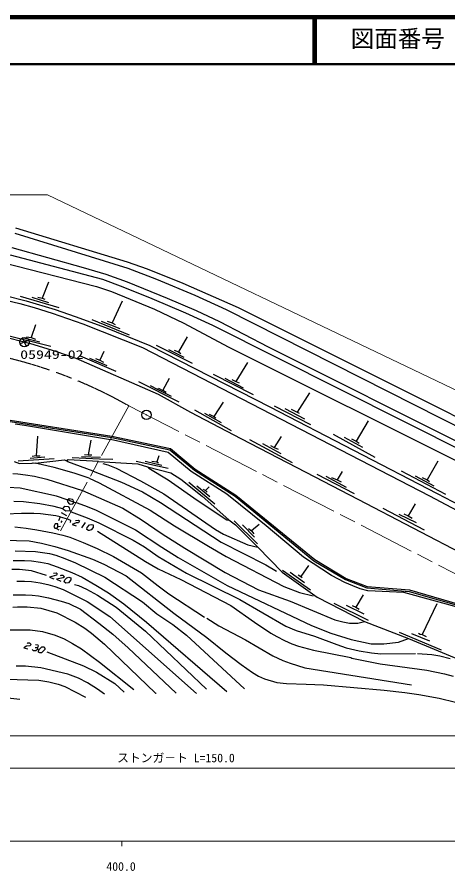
# Model space of a CAD drawing. Units: millimetres, scale not verified. Extents: x -24219 to 615781, y -164916 to 195084.
# Drawn here: x 381534 to 473059, y 13798 to 195084 of the extents above; entities that cross this region are included whole.
import ezdxf
from ezdxf.enums import TextEntityAlignment as Align

# ---------------------------------------------------------------- set-up
doc = ezdxf.new("R2010")
doc.units = ezdxf.units.MM
doc.header["$LTSCALE"] = 1000
doc.linetypes.add('CHAIN', pattern=[18.5, 12, -1.5, 3.5, -1.5])
for name, color, linetype, lineweight in [('M-BGD', 7, 'Continuous', 25), ('M-BMK', 2, 'CHAIN', 13), ('M-BMK-HTXT', 7, 'Continuous', 13), ('M-BMK-SRVR', 3, 'Continuous', 25), ('M-SUV', 7, 'Continuous', 13), ('M-TTL', 2, 'Continuous', 140), ('M-TTL-LINE', 7, 'Continuous', 50), ('M-TTL-TXT', 7, 'Continuous', 13)]:
    doc.layers.add(name, color=color, linetype=linetype, lineweight=lineweight)
doc.styles.add('ＭＳ ゴシック', font='')
doc.styles.get('ＭＳ ゴシック').set_extended_font_data('MS Gothic')

# ---------------------------------------------------------------- blocks, each defined once
blk = doc.blocks.new('BUHIN1')
at = {"color": 3, "linetype": 'Continuous', "lineweight": 25}
for radius in [995, 30]:
    blk.add_circle((0, 0), radius, dxfattribs=at)
blk = doc.blocks.new('BUHIN2')
at = {"color": 7, "linetype": 'Continuous', "lineweight": 25}
for p, q in [((910, 402), (-910, -402)), ((402, -910), (-402, 910))]:
    blk.add_line(p, q, dxfattribs=at)
blk.add_circle((0, 0), 995, dxfattribs=at)

msp = doc.modelspace()

# ---------------------------------------------------------------- linework, layer by layer
at = {"layer": 'M-BGD'}
for p, q in [((381026, 149230), (405071, 141780)), ((381195, 150331), (404902, 143134)), ((380433, 146182), (395589, 141949)), ((380095, 144574), (399653, 139409)), ((378486, 142965), (398383, 137885)), ((395589, 141949), (400415, 140510)), ((404902, 143134), (409135, 141610)), ((405071, 141780), (411167, 139409)), ((409135, 141610), (416755, 138562)), ((400415, 140510), (404902, 138901)), ((388223, 138816), (386868, 135430)), ((398383, 137885), (401600, 136784)), ((399653, 139409), (403971, 137800)), ((403971, 137800), (410151, 135345)), ((404902, 138901), (413453, 135430)), ((411167, 139409), (419295, 136022)), ((416755, 138562), (428524, 133398)), ((401600, 136784), (410744, 133059)), ((419295, 136022), (425984, 132974)), ((377301, 135430), (382127, 134244)), ((378994, 135938), (383481, 134837)), ((382127, 134244), (385175, 133398)), ((382211, 135853), (390424, 133398)), ((383481, 134837), (389662, 132974)), ((384667, 135599), (388223, 134498)), ((385937, 135599), (386868, 135430)), ((386868, 135430), (387461, 135176)), ((403886, 134752), (401769, 130180)), ((410151, 135345), (417348, 132297)), ((413453, 135430), (419549, 132805)), ((385175, 133398), (388985, 132212)), ((389662, 132974), (393895, 131535)), ((410744, 133059), (416925, 130096)), ((419549, 132805), (424545, 130434)), ((425984, 132974), (486351, 102410)), ((428524, 133398), (470265, 112570)), ((388985, 132212), (395504, 129926)), ((393895, 131535), (400330, 129164)), ((397451, 130858), (405325, 127640)), ((417348, 132297), (423021, 129672)), ((385429, 129757), (384497, 127048)), ((395504, 129926), (408204, 124931)), ((399399, 130519), (403378, 128995)), ((400330, 129164), (409728, 125354)), ((400669, 130519), (401769, 130180)), ((401769, 130180), (402362, 129842)), ((416925, 130096), (426407, 125100)), ((423021, 129672), (485166, 98430)), ((424545, 130434), (434874, 125100)), ((379841, 127386), (388731, 125185)), ((380011, 126930), (384400, 125797)), ((382719, 127048), (386360, 126116)), ((383566, 127217), (384497, 127048)), ((384497, 127048), (385429, 126709)), ((417687, 127217), (415824, 124000)), ((384400, 125797), (389681, 124149)), ((409728, 125354), (435213, 112316)), ((411083, 125439), (418703, 121629)), ((426407, 125100), (483642, 96483)), ((434874, 125100), (485251, 99785)), ((389681, 124149), (394027, 122637)), ((399991, 124084), (399145, 122222)), ((408204, 124931), (469164, 93435)), ((413707, 124508), (416925, 122899)), ((414893, 124338), (415824, 124000)), ((415824, 124000), (416332, 123661)), ((394027, 122637), (411534, 115032)), ((394911, 123153), (402531, 119936)), ((396943, 122645), (400584, 121121)), ((398213, 122560), (399145, 122222)), ((399145, 122222), (399907, 121798)), ((430471, 121714), (428016, 117734)), ((413877, 118327), (412522, 115872)), ((423190, 119258), (431657, 114940)), ((425645, 118412), (429540, 116380)), ((427169, 118158), (428016, 117734)), ((407357, 117734), (415909, 113416)), ((409813, 116888), (411421, 116041)), ((411421, 116041), (411591, 116295)), ((411421, 116041), (414300, 114602)), ((411591, 116295), (412353, 115872)), ((428016, 117734), (428693, 117396)), ((411534, 115032), (418371, 111182)), ((412353, 115872), (412522, 115872)), ((412522, 115872), (413199, 115448)), ((443679, 115279), (441055, 111215)), ((425307, 113332), (423359, 110284)), ((436144, 112570), (443849, 108590)), ((470265, 112570), (487452, 103764)), ((418371, 111182), (429092, 105611)), ((419211, 111723), (427000, 107320)), ((421327, 110961), (424883, 109014)), ((422343, 110792), (423359, 110284)), ((435213, 112316), (470773, 93943)), ((438430, 111977), (442579, 109776)), ((439785, 111808), (441055, 111215)), ((441055, 111215), (441478, 110961)), ((373828, 110163), (401631, 105840)), ((373914, 110453), (401685, 106135)), ((423359, 110284), (423783, 110030)), ((456125, 109352), (453585, 105034)), ((381158, 108702), (383143, 108421)), ((383143, 108421), (401346, 105373)), ((385852, 106135), (385598, 101902)), ((397197, 105288), (396605, 102156)), ((413623, 102664), (401346, 105373)), ((401631, 105840), (413996, 103232)), ((401685, 106135), (414131, 103510)), ((429092, 105611), (442881, 98446)), ((430895, 105373), (439954, 100547)), ((437668, 106050), (436144, 103680)), ((448675, 106558), (457565, 101648)), ((451045, 105881), (454940, 103764)), ((452569, 105542), (453585, 105034)), ((414131, 103510), (419380, 99108)), ((433689, 104526), (437583, 102410)), ((435382, 104103), (436144, 103680)), ((436144, 103680), (436991, 103341)), ((453585, 105034), (454178, 104611)), ((387461, 101648), (384328, 101394)), ((385598, 101902), (384751, 101817)), ((385598, 101902), (386445, 101902)), ((393218, 101563), (399060, 101309)), ((395250, 101817), (399229, 101648)), ((395843, 102240), (396605, 102156)), ((396605, 102156), (397451, 102156)), ((411675, 101902), (411252, 100632)), ((418533, 98600), (413623, 102664)), ((413996, 103232), (419202, 98866)), ((380941, 100716), (382042, 100293)), ((389408, 101309), (381788, 100801)), ((382042, 100293), (384751, 100378)), ((384751, 100378), (384921, 100462)), ((384921, 100462), (385344, 100378)), ((385344, 100378), (391609, 101055)), ((389408, 99446), (385344, 100378)), ((391609, 101055), (392033, 100886)), ((392371, 101055), (392033, 100886)), ((392287, 100632), (392033, 100886)), ((397705, 98684), (392287, 100632)), ((398806, 100716), (392371, 101055)), ((398806, 100716), (407188, 100208)), ((399060, 101309), (401854, 101224)), ((399737, 100293), (400838, 100039)), ((400838, 100039), (402616, 99277)), ((406849, 100801), (413623, 99277)), ((407188, 100208), (409220, 99616)), ((408712, 100801), (412268, 99954)), ((410151, 100801), (411252, 100632)), ((411252, 100632), (411591, 100462)), ((470942, 100801), (468656, 96822)), ((380602, 98161), (381703, 98092)), ((381703, 98092), (383312, 97922)), ((383312, 97922), (385259, 97584)), ((393641, 98261), (389408, 99446)), ((396859, 97160), (393641, 98261)), ((397705, 98684), (403717, 96314)), ((402616, 99277), (407781, 96652)), ((409220, 99616), (414215, 98346)), ((409220, 99616), (409559, 99277)), ((409559, 99277), (413623, 96822)), ((414215, 98346), (416332, 96991)), ((426069, 93774), (418533, 98600)), ((419202, 98866), (427840, 93361)), ((419380, 99108), (428016, 93604)), ((442881, 98446), (453893, 92724)), ((445203, 98007), (453162, 93943)), ((450622, 98600), (449521, 96822)), ((463153, 98769), (472551, 93774)), ((385259, 97584), (387884, 96991)), ((387884, 96991), (395419, 94536)), ((396859, 97160), (398975, 96229)), ((398975, 96229), (409813, 90387)), ((403717, 96314), (408204, 94282)), ((407781, 96652), (412691, 93858)), ((413623, 96822), (419803, 92504)), ((416332, 96991), (420819, 93350)), ((418025, 96314), (423529, 91742)), ((447151, 97584), (451469, 95298)), ((448336, 97330), (449521, 96822)), ((449521, 96822), (450368, 96398)), ((466116, 97668), (470095, 95552)), ((467555, 97330), (468656, 96822)), ((468656, 96822), (469164, 96483)), ((382211, 95044), (379587, 95213)), ((389916, 93350), (382211, 95044)), ((395419, 94536), (403971, 90810)), ((408204, 94282), (412014, 91996)), ((419719, 95552), (422513, 93266)), ((421073, 94874), (421581, 94536)), ((422343, 95382), (421581, 94536)), ((421581, 94536), (421920, 94197)), ((392202, 92588), (389916, 93350)), ((392456, 92673), (392202, 92588)), ((392202, 92588), (392287, 92080)), ((392456, 92673), (392625, 92842)), ((392456, 92673), (392710, 92419)), ((392625, 92842), (393218, 92758)), ((393218, 92758), (393387, 92588)), ((393387, 92588), (393472, 92334)), ((412691, 93858), (423698, 86323)), ((419803, 92504), (426069, 88355)), ((420819, 93350), (426492, 88355)), ((434451, 87085), (426069, 93774)), ((427840, 93361), (444607, 79642)), ((428016, 93604), (444780, 79888)), ((453893, 92724), (498832, 69372)), ((469164, 93435), (502107, 75905)), ((470773, 93943), (502698, 77082)), ((382889, 92165), (380857, 92250)), ((386360, 91742), (382889, 92165)), ((389408, 91149), (386360, 91742)), ((391271, 90641), (389408, 91149)), ((391271, 90641), (391694, 91234)), ((391694, 91234), (392371, 91149)), ((392287, 92080), (392625, 91742)), ((392371, 91149), (392625, 90895)), ((392625, 91742), (392964, 91657)), ((392625, 90895), (392710, 90302)), ((392710, 92419), (393218, 92250)), ((392964, 91657), (393387, 91742)), ((393218, 92250), (393472, 92334)), ((393387, 91742), (393641, 92080)), ((393472, 92334), (393641, 92080)), ((393641, 92080), (394065, 91996)), ((394065, 91996), (395843, 91403)), ((395843, 91403), (398213, 90472)), ((403971, 90810), (407865, 88440)), ((412014, 91996), (424883, 83614)), ((459258, 90810), (467979, 86238)), ((466116, 91742), (464592, 89202)), ((382465, 89710), (379163, 89540)), ((385090, 89710), (382465, 89710)), ((386529, 89625), (385090, 89710)), ((389747, 89202), (386529, 89625)), ((390678, 88948), (389747, 89202)), ((390678, 88948), (390339, 88101)), ((390678, 88948), (392202, 88524)), ((390932, 89879), (392033, 89286)), ((391271, 90641), (391863, 90218)), ((391863, 90218), (392710, 90302)), ((392710, 90302), (393049, 90048)), ((393049, 90048), (396435, 88778)), ((398213, 90472), (406680, 86238)), ((409813, 90387), (414977, 87085)), ((462645, 89540), (466285, 87762)), ((463661, 89625), (464592, 89202)), ((464592, 89202), (465439, 88694)), ((389662, 87508), (389323, 86916)), ((390170, 87508), (389662, 87508)), ((390170, 86916), (390170, 87508)), ((391017, 88101), (390847, 87762)), ((392202, 88524), (392710, 88355)), ((392710, 88355), (392879, 88186)), ((392879, 88186), (392795, 87762)), ((394065, 87678), (393218, 87339)), ((393218, 87339), (394065, 87085)), ((393980, 88186), (394488, 88270)), ((394573, 87678), (394065, 87678)), ((394488, 88270), (394827, 88101)), ((394827, 88101), (394573, 87678)), ((396012, 87762), (395250, 86662)), ((396435, 88778), (398891, 87678)), ((396435, 86746), (396943, 87254)), ((396943, 87254), (397367, 87339)), ((397367, 87339), (397705, 87254)), ((397705, 87254), (397705, 86746)), ((398891, 87678), (406172, 84037)), ((407865, 88440), (412353, 85392)), ((414977, 87085), (422174, 82767)), ((426069, 88355), (426492, 88355)), ((426492, 88355), (427931, 87254)), ((427677, 88101), (432588, 83275)), ((427931, 87254), (432673, 82513)), ((429455, 87254), (431995, 84630)), ((432927, 87339), (431318, 85984)), ((442409, 80396), (434451, 87085)), ((381026, 86831), (383481, 86577)), ((383481, 86577), (385767, 86238)), ((385767, 86238), (389154, 85561)), ((389154, 85561), (391271, 85053)), ((389323, 86916), (389577, 86577)), ((389577, 86577), (389916, 86492)), ((390170, 86916), (389916, 86492)), ((389916, 86492), (390424, 86238)), ((390170, 86916), (390763, 87000)), ((396351, 86323), (396435, 86746)), ((396689, 86069), (396351, 86323)), ((396859, 86069), (396689, 86069)), ((397282, 86238), (396859, 86069)), ((397705, 86746), (397282, 86238)), ((398637, 85900), (408797, 79465)), ((406680, 86238), (412268, 82513)), ((412353, 85392), (417179, 82344)), ((423698, 86323), (425391, 85307)), ((425391, 85307), (430556, 83021)), ((430725, 86492), (431318, 85984)), ((431318, 85984), (431826, 85392)), ((378740, 84037), (384074, 83868)), ((384074, 83868), (386699, 83360)), ((391271, 85053), (392710, 84630)), ((392710, 84630), (395589, 83529)), ((395589, 83529), (398552, 82259)), ((406172, 84037), (408627, 82598)), ((424883, 83614), (434366, 78788)), ((381111, 81751), (385429, 81582)), ((385429, 81582), (388392, 81158)), ((386699, 83360), (389577, 82682)), ((389577, 82682), (392371, 81836)), ((392371, 81836), (397536, 79973)), ((398552, 82259), (402023, 80566)), ((408627, 82598), (411506, 80566)), ((412268, 82513), (415739, 80312)), ((417179, 82344), (425730, 77179)), ((422174, 82767), (425984, 80566)), ((430556, 83021), (432673, 82513)), ((432673, 82513), (437837, 77264)), ((388392, 81158), (389747, 80820)), ((389747, 80820), (391694, 80142)), ((391694, 80142), (393980, 79211)), ((397536, 79973), (399991, 78957)), ((402023, 80566), (407950, 77094)), ((411506, 80566), (417517, 77010)), ((415739, 80312), (426153, 74385)), ((425984, 80566), (438176, 74216)), ((448336, 76502), (442409, 80396)), ((444780, 79888), (451417, 75914)), ((380687, 79719), (383143, 79719)), ((383143, 79719), (384582, 79634)), ((384582, 79634), (386529, 79380)), ((386529, 79380), (388053, 79042)), ((388053, 79042), (390085, 78364)), ((390085, 78364), (393133, 77179)), ((393980, 79211), (400161, 76163)), ((399991, 78957), (404733, 76417)), ((408797, 79465), (411506, 77941)), ((434366, 78788), (436652, 77433)), ((443425, 78618), (441817, 76332)), ((444607, 79642), (451284, 75644)), ((382042, 77772), (380433, 77772)), ((384582, 77518), (382042, 77772)), ((387799, 76502), (384582, 77518)), ((389916, 76586), (388392, 76163)), ((388392, 76163), (389323, 75824)), ((389239, 77010), (389831, 77094)), ((389831, 77094), (390085, 76840)), ((390085, 76840), (389916, 76586)), ((390763, 76502), (390932, 76586)), ((390932, 76586), (391271, 76586)), ((391271, 76586), (391609, 76248)), ((391609, 76248), (391355, 75994)), ((392117, 75994), (392541, 76163)), ((392541, 76163), (392964, 75994)), ((393133, 77179), (395335, 76163)), ((395335, 76163), (398298, 74470)), ((400161, 76163), (408204, 70914)), ((404733, 76417), (414808, 68543)), ((407950, 77094), (411506, 74300)), ((411506, 77941), (416332, 75655)), ((417517, 77010), (428863, 71422)), ((425730, 77179), (432842, 73454)), ((437837, 77264), (445288, 71930)), ((437922, 77687), (443849, 73454)), ((439531, 77264), (442579, 75062)), ((441224, 76671), (441817, 76332)), ((441817, 76332), (442071, 76078)), ((451130, 75062), (448336, 76502)), ((381449, 75316), (383143, 75316)), ((383143, 75316), (384582, 75232)), ((384582, 75232), (386445, 74978)), ((386445, 74978), (388053, 74639)), ((388053, 74639), (389577, 74216)), ((391355, 75994), (389916, 75740)), ((389916, 75740), (390847, 75316)), ((391525, 75147), (391694, 75570)), ((391863, 74893), (391525, 75147)), ((391694, 75570), (392117, 75994)), ((392456, 74978), (391863, 74893)), ((392964, 75570), (392456, 74978)), ((392964, 75994), (392964, 75570)), ((393726, 74639), (394573, 74385)), ((394573, 74385), (396266, 73623)), ((398298, 74470), (400923, 72861)), ((416332, 75655), (426915, 70152)), ((426153, 74385), (444103, 65918)), ((452823, 74300), (451130, 75062)), ((451284, 75644), (455834, 73870)), ((451417, 75914), (455902, 74166)), ((389577, 74216), (391355, 73538)), ((391355, 73538), (396435, 70998)), ((396266, 73623), (398637, 72353)), ((400923, 72861), (404225, 70490)), ((411506, 74300), (413792, 72607)), ((413792, 72607), (421327, 67696)), ((432842, 73454), (439531, 71083)), ((438176, 74216), (441563, 72946)), ((441563, 72946), (444441, 72184)), ((454432, 73708), (452823, 74300)), ((456041, 73284), (454432, 73708)), ((455834, 73870), (464847, 73148)), ((455902, 74166), (464901, 73444)), ((463661, 72946), (456041, 73284)), ((476361, 69474), (463661, 72946)), ((464847, 73148), (477336, 69552)), ((464901, 73444), (477437, 69835)), ((380687, 72438), (383312, 72438)), ((383312, 72438), (384751, 72353)), ((384751, 72353), (386106, 72184)), ((386106, 72184), (388223, 71760)), ((388223, 71760), (390932, 71083)), ((390932, 71083), (392541, 70575)), ((396435, 70998), (401261, 67781)), ((398637, 72353), (402616, 69813)), ((408204, 70914), (411252, 68374)), ((428863, 71422), (438599, 65749)), ((439531, 71083), (449013, 67104)), ((445288, 71930), (455363, 66765)), ((455025, 72438), (453501, 69813)), ((380603, 69813), (381619, 69898)), ((381619, 69898), (383651, 69898)), ((383651, 69898), (386614, 69559)), ((386614, 69559), (390001, 68628)), ((392541, 70575), (394996, 69390)), ((394996, 69390), (398891, 66426)), ((402616, 69813), (408797, 64733)), ((404225, 70490), (409051, 66596)), ((426915, 70152), (431995, 66596)), ((448844, 70660), (456125, 67019)), ((451469, 70236), (455194, 68374)), ((452739, 70152), (453501, 69813)), ((453501, 69813), (454178, 69390)), ((470688, 70490), (467555, 63971)), ((390001, 68628), (393895, 66596)), ((401261, 67781), (419634, 51440)), ((411252, 68374), (414639, 66088)), ((414808, 68543), (421835, 63378)), ((421835, 67442), (424375, 65834)), ((449013, 67104), (450707, 66680)), ((393895, 66596), (395927, 65326)), ((395927, 65326), (397367, 64310)), ((398891, 66426), (401854, 64056)), ((409051, 66596), (426069, 51864)), ((414639, 66088), (417517, 63886)), ((424375, 65834), (430048, 62870)), ((431995, 66596), (435467, 64310)), ((438599, 65749), (440801, 64818)), ((444103, 65918), (448167, 64310)), ((450707, 66680), (452146, 66426)), ((452146, 66426), (453924, 66426)), ((453924, 66426), (455363, 66765)), ((455363, 66765), (464677, 63124)), ((379248, 64987), (384328, 64987)), ((384328, 64987), (386953, 64648)), ((386953, 64648), (389662, 63886)), ((389662, 63886), (391525, 63040)), ((397367, 64310), (400076, 61939)), ((401854, 64056), (405156, 61177)), ((408797, 64733), (421751, 52372)), ((417517, 63886), (429879, 52456)), ((435467, 64310), (436737, 63548)), ((436737, 63548), (438345, 62701)), ((440801, 64818), (444695, 63632)), ((444695, 63632), (449437, 61854)), ((448167, 64310), (452485, 62955)), ((462729, 64479), (471619, 60754)), ((465354, 64225), (469164, 62616)), ((466793, 64310), (467132, 64056)), ((467132, 64056), (467555, 63971)), ((467555, 63971), (468402, 63548)), ((383651, 62108), (383820, 62193)), ((383820, 62193), (384159, 62193)), ((384159, 62193), (384497, 61854)), ((384497, 61854), (384243, 61600)), ((385429, 61854), (385937, 61770)), ((385937, 61770), (386021, 61516)), ((391525, 63040), (393303, 62108)), ((393303, 62108), (395250, 60923)), ((400076, 61939), (410913, 51525)), ((421835, 63378), (425899, 60076)), ((430048, 62870), (435890, 59484)), ((438345, 62701), (439869, 62024)), ((439869, 62024), (441309, 61516)), ((449437, 61854), (451469, 61177)), ((452485, 62955), (456718, 62024)), ((456718, 62024), (459427, 62024)), ((459427, 62024), (462560, 62362)), ((462560, 62362), (464677, 63124)), ((464677, 63124), (479832, 56859)), ((383566, 61516), (382973, 61177)), ((382973, 61177), (383820, 60923)), ((384243, 61600), (383566, 61516)), ((385005, 60500), (384751, 60838)), ((385513, 60500), (385005, 60500)), ((385344, 61262), (385852, 61262)), ((385852, 60838), (385513, 60500)), ((386021, 61516), (385852, 61262)), ((385852, 61262), (385852, 60838)), ((386106, 60246), (386191, 60754)), ((386360, 60076), (386106, 60246)), ((386191, 60754), (386783, 61346)), ((386699, 60076), (386360, 60076)), ((387461, 60838), (386699, 60076)), ((386783, 61346), (387291, 61346)), ((387291, 61346), (387461, 61008)), ((387461, 61008), (387461, 60838)), ((387884, 60330), (395673, 57367)), ((395250, 60923), (399060, 58129)), ((405156, 61177), (415316, 51525)), ((425899, 60076), (429117, 57621)), ((441309, 61516), (444526, 60669)), ((444526, 60669), (452400, 59145)), ((451469, 61177), (454178, 60500)), ((454178, 60500), (456803, 60076)), ((456803, 60076), (458835, 59907)), ((458835, 59907), (466201, 59992)), ((466624, 59992), (469672, 59738)), ((399060, 58129), (406341, 52287)), ((435890, 59484), (438007, 58468)), ((438007, 58468), (439531, 57875)), ((452400, 59145), (452654, 58976)), ((452654, 58976), (458665, 57790)), ((469672, 59738), (471365, 59484)), ((471365, 59484), (473567, 58891)), ((383312, 57282), (381365, 57282)), ((386614, 56944), (383312, 57282)), ((392287, 55589), (386614, 56944)), ((395673, 57367), (398383, 56012)), ((429117, 57621), (431572, 55928)), ((439531, 57875), (442663, 56944)), ((442663, 56944), (465354, 53303)), ((458665, 57790), (468571, 56436)), ((468571, 56436), (472297, 55674)), ((379248, 54488), (386191, 54319)), ((394573, 54742), (392287, 55589)), ((396520, 53726), (394573, 54742)), ((398383, 56012), (402277, 53557)), ((431572, 55928), (432842, 55166)), ((432842, 55166), (434112, 54573)), ((434112, 54573), (436737, 53811)), ((472297, 55674), (474159, 55166)), ((386191, 54319), (388307, 53980)), ((388307, 53980), (390255, 53472)), ((390255, 53472), (391694, 52964)), ((391694, 52964), (396097, 50678)), ((398637, 52372), (396520, 53726)), ((402277, 53557), (404309, 51779)), ((436737, 53811), (438769, 53557)), ((438769, 53557), (442917, 53472)), ((442917, 53472), (446643, 53303)), ((446643, 53303), (459512, 52202)), ((377555, 50763), (382127, 50255)), ((400076, 51356), (398637, 52372)), ((410913, 51525), (411083, 51525)), ((459512, 52202), (463915, 51694)), ((463915, 51694), (466878, 51271)), ((466878, 51271), (471196, 50509)), ((471196, 50509), (474667, 49662))]:
    msp.add_line(p, q, dxfattribs=at)
at = {"layer": 'M-BMK'}
for q in [(390763, 85984), (495987, 65930)]:
    msp.add_line((405241, 112570), q, dxfattribs=at)
msp.add_arc((355945, 25565), 100000, 60.46448, 107.63226, dxfattribs=at)
at = {"layer": 'M-BMK-HTXT'}
for p, q in [((313163, 157348), (387965, 157348)), ((387965, 157348), (512968, 97565)), ((313541, 42505), (485360, 42505)), ((355880, 35618), (481907, 35618))]:
    msp.add_line(p, q, dxfattribs=at)
at = {"layer": 'M-SUV'}
for p, q in [((-24219, 20083), (514781, 20083)), ((403781, 20083), (403781, 19083))]:
    msp.add_line(p, q, dxfattribs=at)
at = {"layer": 'M-TTL'}
msp.add_line((615781, 195084), (-24219, 195084), dxfattribs=at)
at = {"layer": 'M-TTL-LINE'}
for p, q in [((444527, 195084), (444527, 185084)), ((445027, 195084), (445027, 185084)), ((-24219, 185084), (615781, 185084))]:
    msp.add_line(p, q, dxfattribs=at)

# ---------------------------------------------------------------- block references
at = {"layer": 'M-BGD'}
msp.add_blockref('BUHIN2', (383106, 126087), dxfattribs=at)
at = {"layer": 'M-BMK-SRVR'}
msp.add_blockref('BUHIN1', (409022, 110627), dxfattribs=at)

# ---------------------------------------------------------------- texts
at = {"layer": 'M-BGD', "style": 'ＭＳ ゴシック', "width": 1.35}
msp.add_text('05949-02', height=1833, dxfattribs=at).set_placement((382195, 121967), align=Align.BOTTOM_LEFT)
at = {"layer": 'M-BMK-HTXT', "style": 'ＭＳ ゴシック'}
msp.add_text('ストンガ－ト L=150.0', height=1833, dxfattribs=at).set_placement((402805, 36318), align=Align.BOTTOM_LEFT)
at = {"layer": 'M-SUV', "style": 'ＭＳ ゴシック'}
msp.add_text('400.0', height=1833, dxfattribs=at).set_placement((400500, 13278), align=Align.BOTTOM_LEFT)
at = {"layer": 'M-TTL-TXT', "style": 'ＭＳ ゴシック'}
msp.add_text('図面番号', height=3666, dxfattribs=at).set_placement((452402, 187584), align=Align.BOTTOM_LEFT)

doc.saveas('drawing.dxf')
